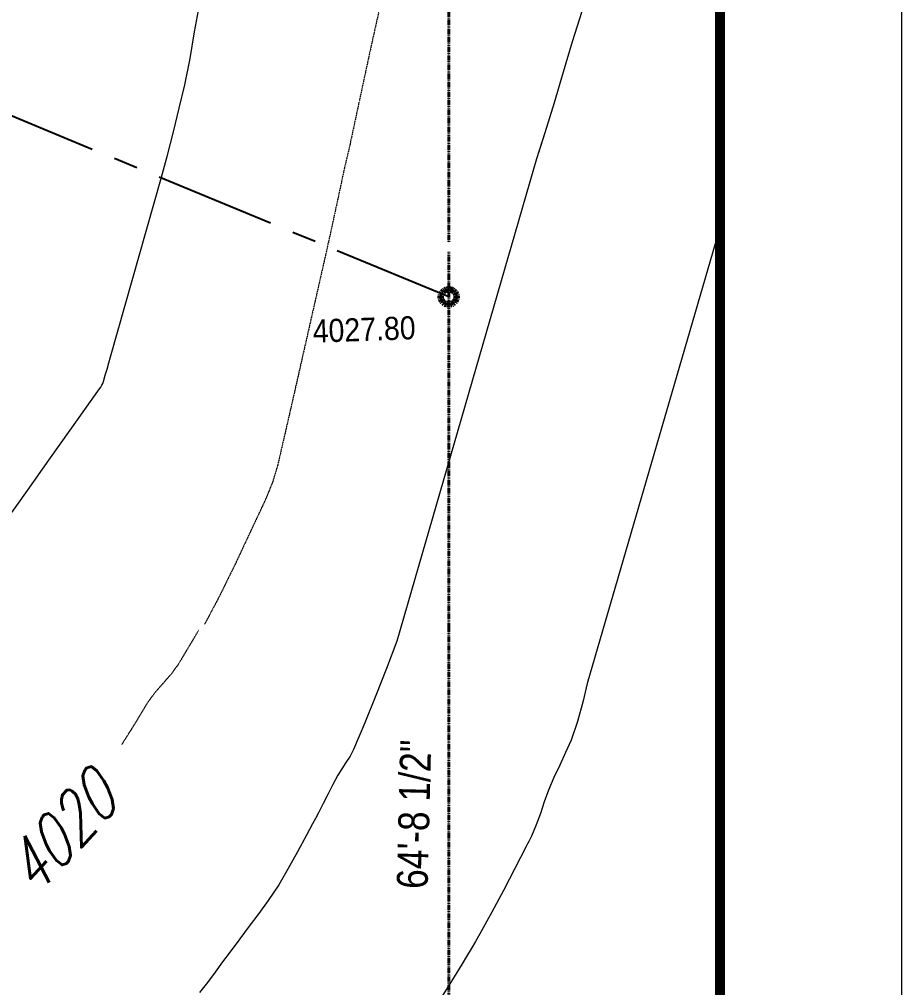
# Model space of a CAD drawing. Header units: inches. Extents: x 2775 to 17527, y 515 to 14737.
# Drawn here: x 9695 to 10382, y 1807 to 2560 of the extents above; entities that cross this region are included whole.
import ezdxf
from ezdxf.enums import TextEntityAlignment as Align

# ---------------------------------------------------------------- set-up
doc = ezdxf.new("R2010")
doc.units = ezdxf.units.IN
doc.header["$LTSCALE"] = 0.5
doc.header["$MEASUREMENT"] = 0
doc.header["$PDMODE"] = 1
for name, pattern in [('CENTER', [2, 1.25, -0.25, 0.25, -0.25]), ('HIDDEN', [0.375, 0.25, -0.125]), ('PHANTOM', [2.5, 1.25, -0.25, 0.25, -0.25, 0.25, -0.25])]:
    doc.linetypes.add(name, pattern=pattern)
doc.layers.get('Defpoints').update_dxf_attribs({"linetype": 'CONTINUOUS'})
for name, color, linetype, lineweight in [('CONTROL', 6, 'CENTER', 25), ('LAYOUT', 6, 'CENTER', 25), ('V-BNDY', 3, 'PHANTOM', 40), ('VX-TOPO-MAJR', 1, 'HIDDEN', 20), ('VX-TOPO-MINR', 7, 'CONTINUOUS', 5)]:
    doc.layers.add(name, color=color, linetype=linetype, lineweight=lineweight)
doc.layers.add('TEXT', color=7, linetype='CONTINUOUS')
doc.layers.add('TITLE BLOCK', color=7, linetype='CONTINUOUS')
doc.styles.add('ARCHENTLTD', font='technical.ttf', dxfattribs={"height": 6})
doc.styles.add('BEI', font='romans.shx', dxfattribs={"width": 0.75})
doc.styles.add('EXIST', font='romans.shx', dxfattribs={"width": 0.75, "oblique": 20, "height": 12})
doc.styles.add('SPHAND', font='SPHAND', dxfattribs={"bigfont": 'SPHAND'})
doc.dimstyles.get("Standard").update_dxf_attribs({"dimscale": 50, "dimtxt": 0.18, "dimasz": 0.18, "dimexe": 0.18, "dimexo": 0.0625, "dimgap": 0.09, "dimtad": 0, "dimtoh": 1, "dimzin": 0, "dimdsep": 46, "dimtxsty": 'BEI', "dimcen": 0.09, "dimclrd": 256, "dimclre": 256, "dimclrt": 256, "dimadec": 1, "dimazin": 0, "dimtfac": 1, "dimtofl": 0, "dimtmove": 0, "dimatfit": 3, "dimfxl": 1, "dimtolj": 1, "dimtzin": 0, "dimlwd": -1, "dimlwe": -1, "dimarcsym": 0})

# ---------------------------------------------------------------- blocks, each defined once
blk = doc.blocks.new('*D20')
at = {"layer": 'Defpoints', "color": 0, "lineweight": 20, "ltscale": 50}
for p in [(6836, 3664.75, -44590.32), (10029.33, 3306.13, -44590.32), (8945.49, 2814.56), (10029.33, 2344.7, -44590.32), (7516.36, 2264.17, -44590.32)]:
    blk.add_point(p, dxfattribs=at)
at = {"layer": 'LAYOUT', "ltscale": 50}
for start, end in [(9.28358, 15.90248), (344.15887, 350.77777)]:
    blk.add_arc((8868.19, 2824.69), 77.96, start, end, dxfattribs=at)
at = {"layer": 'LAYOUT', "lineweight": 20, "ltscale": 50}
for points in [[(8941.75, 2845.56), (8944.58, 2846.54), (8940.21, 2854.55)], [(8944.61, 2802.91), (8941.77, 2803.9), (8940.24, 2794.9)]]:
    blk.add_solid(points, dxfattribs=at)
at = {"layer": 'LAYOUT', "color": 6, "ltscale": 50, "insert": (8946.15, 2824.73), "char_height": 6.25, "attachment_point": 5, "rotation": 270.03067, "style": 'BEI'}
blk.add_mtext('\\A1;45.0°', dxfattribs=at)
blk = doc.blocks.new('*D21')
at = {"layer": 'Defpoints', "color": 0, "lineweight": 20, "ltscale": 50}
for p in [(8868.24, 3932.02, -44590.32), (10029.59, 3306.24, -44590.32), (8923.35, 2879.75), (7516.61, 2264.28, -44590.32), (8868.54, 2086, -44590.32)]:
    blk.add_point(p, dxfattribs=at)
at = {"layer": 'LAYOUT', "ltscale": 50}
for start, end in [(65.46387, 83.37048), (29.15928, 47.06589)]:
    blk.add_arc((8868.42, 2824.78), 77.72, start, end, dxfattribs=at)
at = {"layer": 'LAYOUT', "lineweight": 20, "ltscale": 50}
for points in [[(8877.3, 2900.48), (8877.47, 2903.48), (8868.4, 2902.5)], [(8937.63, 2863.3), (8934.93, 2861.99), (8940.21, 2854.55)]]:
    blk.add_solid(points, dxfattribs=at)
at = {"layer": 'LAYOUT', "color": 6, "lineweight": 9, "ltscale": 50, "insert": (8911.58, 2889.41), "char_height": 6.25, "attachment_point": 5, "rotation": 326.26488, "style": 'BEI'}
blk.add_mtext('\\A1;67.5°', dxfattribs=at)

msp = doc.modelspace()

# ---------------------------------------------------------------- linework, layer by layer
at = {"layer": 'LAYOUT', "color": 6, "ltscale": 150}
for p, q in [((10029.3272, 2343.9407), (8868.1903, 2824.6876)), ((10029.3272, 2343.94), (8868.1903, 2824.6869))]:
    msp.add_line(p, q, dxfattribs=at)
msp.add_circle((10029.3272, 2343.94), 6.0001, dxfattribs=at)
at = {"layer": 'LAYOUT', "color": 30, "lineweight": 106, "ltscale": 150}
msp.add_circle((10029.3272, 2343.9394), 6.0001, dxfattribs=at)
at = {"layer": 'TITLE BLOCK', "color": 7, "linetype": 'Continuous', "lineweight": 0, "ltscale": 0.5}
msp.add_line((10381.6051, 8675.2015, 48504.8648), (10381.6051, 515.3065, 48504.8648), dxfattribs=at)
at = {"layer": 'TITLE BLOCK', "color": 7, "linetype": 'Continuous', "lineweight": 30, "ltscale": 0.5, "const_width": 7.9057, "elevation": 48504.8648}
msp.add_lwpolyline([(5401.2923, 1417.0144), (10240.407, 1417.0144), (10240.407, 658.0646), (5244.2686, 658.0646), (5244.2686, 8458.2136), (10240.407, 8458.2136), (10240.407, 1417.0144)], dxfattribs=at)
at = {"layer": 'V-BNDY'}
for p, q in [((10029.3272, 3082.3836), (10029.3272, 2386.4829)), ((10029.3272, 2379.0333), (10029.3272, 2085.8929)), ((10029.3272, 2086.1549), (10029.3272, 1554.2301))]:
    msp.add_line(p, q, dxfattribs=at)
at = {"layer": 'VX-TOPO-MAJR'}
for points in [[(10052.2901, 2787.6952), (10048.8646, 2781.51), (10044.202, 2771.6332), (10040.8922, 2764.824), (10037.5851, 2758.0155), (10034.3118, 2751.1886), (10031.1032, 2744.3245), (10026.6128, 2733.4472), (10022.7741, 2722.3186), (10019.2693, 2711.0614), (10015.7808, 2699.7982), (10004.6061, 2665.5771), (9993.4656, 2631.3571), (9983.07, 2596.9394), (9974.13, 2562.1255), (9966.8068, 2529.0998), (9959.7149, 2496.0314), (9952.6676, 2462.9567), (9948.1309, 2443.7914)], [(9948.1309, 2443.7914), (9945.0767, 2429.3576), (9942.7981, 2418.7397), (9940.5255, 2408.1204), (9938.2317, 2397.5057), (9935.8892, 2386.9016), (9932.4633, 2371.6857), (9929.0176, 2356.4744), (9925.5636, 2341.2649), (9922.1128, 2326.0547), (9915.7191, 2297.8413), (9909.3101, 2269.6324), (9902.8711, 2241.4286), (9896.3873, 2213.2309), (9892.5212, 2200.2363), (9887.4247, 2187.6355), (9881.6682, 2175.2427), (9875.8224, 2162.8723), (9863.1416, 2135.7489), (9849.9329, 2108.982), (9839.4275, 2089.2762)], [(9834.6503, 2084.4362), (9834.333, 2083.849), (9819.0455, 2058.169), (9813.2662, 2050.29), (9806.8148, 2042.9136), (9800.3817, 2035.5375), (9794.6571, 2027.6594), (9792.3045, 2023.7833), (9789.9936, 2019.8796), (9787.6833, 2015.9756), (9785.3322, 2012.0987), (9780.4858, 2004.3677), (9775.5841, 1996.667), (9774.9356, 1995.6479)]]:
    msp.add_lwpolyline(points, dxfattribs=at)
at = {"layer": 'VX-TOPO-MINR'}
for points in [[(9806.0603, 2437.0075), (9810.7348, 2454.1483), (9815.3422, 2472.4118), (9819.7455, 2490.727), (9824.0883, 2509.0537), (9828.2659, 2529.5576), (9831.7289, 2550.2219), (9835.4074, 2570.8346)], [(10132.8378, 2565.8909), (10125.48, 2542.3516), (10118.4587, 2518.7054), (10111.4514, 2495.0549), (10104.1354, 2471.5028), (10097.5417, 2451.3066)], [(10132.8378, 2565.8909), (10125.48, 2542.3516), (10118.4587, 2518.7054), (10111.4514, 2495.0549), (10104.1354, 2471.5028), (10099.0682, 2455.9823)], [(10097.5417, 2451.3066), (9989.1324, 2076.0462), (9980.8695, 2054.9031), (9972.583, 2033.7802), (9964.1104, 2012.7307), (9955.289, 1991.8077), (9952.5946, 1986.6706), (9949.4104, 1981.7947), (9946.1301, 1976.9673), (9943.1477, 1971.9756), (9939.3466, 1964.6428), (9935.5881, 1957.2856), (9931.8196, 1949.9329), (9927.9886, 1942.6137), (9925.6757, 1938.2823), (9923.3503, 1933.9577), (9921.0137, 1929.6386), (9918.6675, 1925.3237), (9911.6795, 1912.306), (9904.6212, 1899.3193), (9897.1627, 1886.5828), (9888.9741, 1874.3156), (9881.657, 1864.3229), (9874.2695, 1854.3903), (9866.8497, 1844.484), (9859.436, 1834.5702), (9853.5115, 1826.5826), (9847.5937, 1818.595), (9841.6313, 1810.6336), (9835.5732, 1802.7244)], [(9685.0951, 2169.934), (9701.6902, 2193.4092), (9718.293, 2216.8796), (9734.9085, 2240.34), (9740.6344, 2248.3942), (9746.3737, 2256.4384), (9752.1133, 2264.4837), (9757.8402, 2272.5415), (9758.7395, 2273.8819), (9759.5557, 2275.2795), (9760.2551, 2276.7342), (9760.8042, 2278.2463), (9762.2237, 2283.0236), (9763.6191, 2287.8048), (9764.9975, 2292.5899), (9766.3659, 2297.3787), (9806.0603, 2437.0075)], [(10240.6796, 2399.5964), (10137.1429, 2043.219), (10133.9757, 2029.8583), (10129.5571, 2013.5681), (10124.5906, 1999.239), (10120.2518, 1989.5189), (10115.7204, 1979.8198), (10111.2296, 1970.0848), (10107.0128, 1960.2569), (10103.7049, 1951.2865), (10100.6666, 1942.1974), (10097.4833, 1933.1666), (10093.7404, 1924.3708), (10092.7522, 1922.362), (10091.7401, 1920.366), (10090.7119, 1918.3783), (10089.6754, 1916.3942), (10080.7849, 1899.34), (10071.8863, 1882.2954), (10062.8839, 1865.3053), (10053.682, 1848.4147), (10050.3193, 1842.5289), (10046.8438, 1836.7113), (10043.3056, 1830.9303), (10039.7547, 1825.1545), (10031.485, 1811.7182), (10023.1229, 1798.3479)], [(9989.1324, 2076.0462), (9989.1324, 2076.0462), (9980.8695, 2054.9031), (9972.583, 2033.7802), (9964.1104, 2012.7307), (9955.289, 1991.8077), (9952.5946, 1986.6706), (9949.4104, 1981.7947), (9946.1301, 1976.9673), (9943.1477, 1971.9756), (9939.3466, 1964.6428), (9935.5881, 1957.2856), (9931.8196, 1949.9329), (9927.9886, 1942.6137), (9925.6757, 1938.2823), (9923.3503, 1933.9577), (9921.0137, 1929.6386), (9918.6675, 1925.3237), (9911.6795, 1912.306), (9904.6212, 1899.3193), (9897.1627, 1886.5828), (9888.9741, 1874.3156), (9881.657, 1864.3229), (9874.2695, 1854.3903), (9866.8497, 1844.484), (9859.436, 1834.5702), (9853.5115, 1826.5826), (9847.5937, 1818.595), (9841.6313, 1810.6336), (9835.5732, 1802.7244)]]:
    msp.add_lwpolyline(points, dxfattribs=at)

# ---------------------------------------------------------------- texts
at = {"layer": 'CONTROL', "color": 6, "style": 'SPHAND', "width": 0.92}
msp.add_text('4027.80', height=17.99928, rotation=2.035524, dxfattribs=at).set_placement((9923.8949, 2308.2921, -4026.6127))
at = {"layer": 'TEXT', "style": 'EXIST', "oblique": 20, "width": 0.75}
msp.add_text('4020', height=38.40068, rotation=47.629383, dxfattribs=at).set_placement((9727.0179, 1926.0705, 3650.4692), align=Align.MIDDLE_CENTER)
at = {"layer": 'TEXT', "color": 6, "insert": (9991.7876, 1999.7007), "char_height": 24, "attachment_point": 3, "rotation": 88.5752778, "style": 'ARCHENTLTD'}
msp.add_mtext('64\'-8 1/2"\\P{\\H0.6667x;  }', dxfattribs=at)

# ---------------------------------------------------------------- dimensions: what is measured, and where the dimension line sits
at = {"layer": 'LAYOUT', "color": 6, "lineweight": 9, "ltscale": 150}
dim = msp.add_angular_dim_2l(base=(8923.3541, 2879.7513), line1=((8868.5364, 2085.9998, -44590.3909), (8868.2357, 3932.0218, -44590.3909)), line2=((10029.585, 3306.2382, -44590.3909), (7516.6132, 2264.2814, -44590.3909)), dimstyle='Standard', override={"dimtxt": 0.125, "dimclrd": 256, "dimclre": 256, "dimclrt": 6}, dxfattribs=at)
dim.commit()
dim.dimension.update_dxf_attribs({"geometry": '*D21', "text_midpoint": (8911.5764, 2889.4115, -0.0698)})
at = {"layer": 'LAYOUT', "color": 6, "ltscale": 150}
dim = msp.add_angular_dim_2l(base=(8945.4906, 2814.5571), line1=((10029.3272, 3306.1313, -44590.3909), (7516.3554, 2264.1745, -44590.3909)), line2=((10029.3272, 2344.6995, -44590.3909), (6835.9988, 3664.7484, -44590.3909)), dimstyle='Standard', override={"dimtxt": 0.125, "dimclrd": 256, "dimclre": 256, "dimclrt": 6}, dxfattribs=at)
dim.commit()
dim.dimension.update_dxf_attribs({"geometry": '*D20', "text_midpoint": (8946.1516, 2824.729, -0.0698)})

doc.saveas('drawing.dxf')
